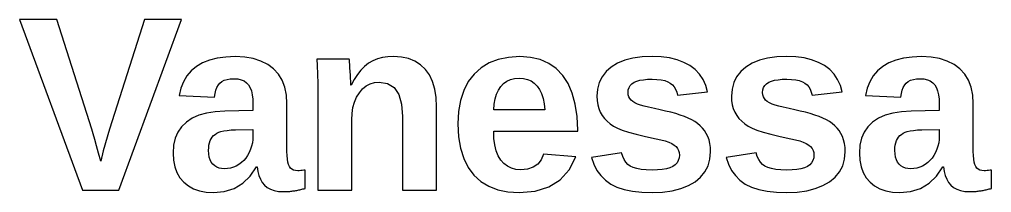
# Model space of a CAD drawing. Header units: metres. Extents: x 18 to 589, y 31 to 387.
# Drawn here: x 392.36 to 435.94, y 233.57 to 241.32 of the extents above; entities that cross this region are included whole.
import ezdxf

# ---------------------------------------------------------------- set-up
doc = ezdxf.new("R2010")
doc.units = ezdxf.units.M

msp = doc.modelspace()

# ---------------------------------------------------------------- linework, layer by layer
for p, q in [((394.027, 241.322), (392.356, 241.322)), ((392.356, 241.322), (395.183, 233.678)), ((395.6, 236.412), (394.027, 241.322)), ((397.96, 241.322), (396.392, 236.412)), ((396.805, 233.678), (399.615, 241.322)), ((399.615, 241.322), (397.96, 241.322)), ((400.568, 239.373), (400.294, 239.214)), ((400.878, 239.497), (400.568, 239.373)), ((401.226, 239.586), (400.878, 239.497)), ((401.611, 239.639), (401.226, 239.586)), ((402.033, 239.656), (401.611, 239.639)), ((402.457, 239.634), (402.033, 239.656)), ((402.841, 239.569), (402.457, 239.634)), ((403.184, 239.459), (402.841, 239.569)), ((403.486, 239.306), (403.184, 239.459)), ((403.747, 239.108), (403.486, 239.306)), ((407.14, 239.548), (405.686, 239.548)), ((405.686, 239.548), (405.692, 239.45)), ((405.692, 239.45), (405.698, 239.347)), ((405.698, 239.347), (405.704, 239.239)), ((407.147, 239.493), (407.14, 239.548)), ((407.154, 239.41), (407.147, 239.493)), ((407.163, 239.3), (407.154, 239.41)), ((407.173, 239.162), (407.163, 239.3)), ((408.008, 239.358), (407.827, 239.222)), ((408.201, 239.467), (408.008, 239.358)), ((408.41, 239.552), (408.201, 239.467)), ((408.632, 239.613), (408.41, 239.552)), ((408.869, 239.65), (408.632, 239.613)), ((409.12, 239.662), (408.869, 239.65)), ((409.476, 239.639), (409.12, 239.662)), ((409.797, 239.57), (409.476, 239.639)), ((410.083, 239.455), (409.797, 239.57)), ((410.335, 239.294), (410.083, 239.455)), ((410.552, 239.087), (410.335, 239.294)), ((413.411, 239.375), (413.05, 239.156)), ((413.82, 239.531), (413.411, 239.375)), ((414.277, 239.625), (413.82, 239.531)), ((414.782, 239.656), (414.277, 239.625)), ((415.264, 239.623), (414.782, 239.656)), ((415.698, 239.522), (415.264, 239.623)), ((416.084, 239.355), (415.698, 239.522)), ((416.423, 239.12), (416.084, 239.355)), ((419.169, 239.361), (418.888, 239.192)), ((419.493, 239.493), (419.169, 239.361)), ((419.861, 239.587), (419.493, 239.493)), ((420.271, 239.643), (419.861, 239.587)), ((420.725, 239.662), (420.271, 239.643)), ((421.127, 239.645), (420.725, 239.662)), ((421.497, 239.597), (421.127, 239.645)), ((421.834, 239.515), (421.497, 239.597)), ((422.138, 239.401), (421.834, 239.515)), ((422.409, 239.255), (422.138, 239.401)), ((422.645, 239.078), (422.409, 239.255)), ((425.204, 239.361), (424.923, 239.192)), ((425.528, 239.493), (425.204, 239.361)), ((425.895, 239.587), (425.528, 239.493)), ((426.306, 239.643), (425.895, 239.587)), ((426.759, 239.662), (426.306, 239.643)), ((427.162, 239.645), (426.759, 239.662)), ((427.531, 239.597), (427.162, 239.645)), ((427.868, 239.515), (427.531, 239.597)), ((428.172, 239.401), (427.868, 239.515)), ((428.444, 239.255), (428.172, 239.401)), ((428.679, 239.078), (428.444, 239.255)), ((431.334, 239.373), (431.06, 239.214)), ((431.645, 239.497), (431.334, 239.373)), ((431.992, 239.586), (431.645, 239.497)), ((432.377, 239.639), (431.992, 239.586)), ((432.799, 239.656), (432.377, 239.639)), ((433.224, 239.634), (432.799, 239.656)), ((433.607, 239.569), (433.224, 239.634)), ((433.95, 239.459), (433.607, 239.569)), ((434.252, 239.306), (433.95, 239.459)), ((434.514, 239.108), (434.252, 239.306)), ((400.059, 239.021), (399.863, 238.794)), ((400.294, 239.214), (400.059, 239.021)), ((403.964, 238.871), (403.747, 239.108)), ((404.132, 238.596), (403.964, 238.871)), ((405.704, 239.239), (405.71, 239.126)), ((405.71, 239.126), (405.716, 239.008)), ((405.716, 239.008), (405.72, 238.881)), ((405.72, 238.881), (405.724, 238.74)), ((407.183, 238.997), (407.173, 239.162)), ((407.193, 238.829), (407.183, 238.997)), ((407.2, 238.684), (407.193, 238.829)), ((407.504, 238.861), (407.362, 238.636)), ((407.66, 239.056), (407.504, 238.861)), ((407.827, 239.222), (407.66, 239.056)), ((410.732, 238.835), (410.552, 239.087)), ((410.871, 238.542), (410.732, 238.835)), ((412.737, 238.875), (412.477, 238.536)), ((413.05, 239.156), (412.737, 238.875)), ((416.714, 238.818), (416.423, 239.12)), ((416.954, 238.452), (416.714, 238.818)), ((418.655, 238.99), (418.473, 238.758)), ((418.888, 239.192), (418.655, 238.99)), ((422.842, 238.871), (422.645, 239.078)), ((423.001, 238.636), (422.842, 238.871)), ((424.689, 238.99), (424.508, 238.758)), ((424.923, 239.192), (424.689, 238.99)), ((428.877, 238.871), (428.679, 239.078)), ((429.036, 238.636), (428.877, 238.871)), ((430.825, 239.021), (430.629, 238.794)), ((431.06, 239.214), (430.825, 239.021)), ((434.73, 238.871), (434.514, 239.108)), ((434.899, 238.596), (434.73, 238.871)), ((399.706, 238.534), (399.588, 238.241)), ((399.863, 238.794), (399.706, 238.534)), ((401.212, 238.282), (401.273, 238.389)), ((401.273, 238.389), (401.346, 238.476)), ((401.346, 238.476), (401.435, 238.546)), ((401.435, 238.546), (401.541, 238.6)), ((401.541, 238.6), (401.665, 238.638)), ((401.665, 238.638), (401.807, 238.661)), ((401.807, 238.661), (401.968, 238.669)), ((401.968, 238.669), (402.14, 238.658)), ((402.14, 238.658), (402.291, 238.624)), ((402.291, 238.624), (402.423, 238.568)), ((402.423, 238.568), (402.534, 238.49)), ((402.534, 238.49), (402.624, 238.39)), ((402.624, 238.39), (402.696, 238.266)), ((404.253, 238.285), (404.132, 238.596)), ((405.724, 238.74), (405.727, 238.585)), ((405.727, 238.585), (405.729, 238.417)), ((405.729, 238.417), (405.729, 238.235)), ((407.206, 238.561), (407.2, 238.684)), ((407.209, 238.46), (407.206, 238.561)), ((407.21, 238.381), (407.209, 238.46)), ((407.232, 238.381), (407.21, 238.381)), ((407.362, 238.636), (407.232, 238.381)), ((407.898, 238.346), (408.077, 238.441)), ((408.077, 238.441), (408.272, 238.498)), ((408.272, 238.498), (408.485, 238.517)), ((408.485, 238.517), (408.862, 238.455)), ((408.862, 238.455), (409.155, 238.27)), ((410.971, 238.205), (410.871, 238.542)), ((412.477, 238.536), (412.275, 238.143)), ((413.933, 238.322), (414.059, 238.457)), ((414.059, 238.457), (414.205, 238.561)), ((414.205, 238.561), (414.37, 238.636)), ((414.37, 238.636), (414.556, 238.681)), ((414.556, 238.681), (414.76, 238.696)), ((414.76, 238.696), (414.954, 238.682)), ((414.954, 238.682), (415.131, 238.639)), ((415.131, 238.639), (415.292, 238.568)), ((415.292, 238.568), (415.436, 238.469)), ((415.436, 238.469), (415.563, 238.341)), ((417.141, 238.023), (416.954, 238.452)), ((418.344, 238.496), (418.266, 238.204)), ((418.473, 238.758), (418.344, 238.496)), ((419.737, 238.368), (419.813, 238.446)), ((419.813, 238.446), (419.911, 238.509)), ((419.911, 238.509), (420.03, 238.559)), ((420.03, 238.559), (420.171, 238.597)), ((420.171, 238.597), (420.334, 238.625)), ((420.334, 238.625), (420.518, 238.642)), ((420.518, 238.642), (420.725, 238.647)), ((420.725, 238.647), (420.934, 238.64)), ((420.934, 238.64), (421.12, 238.619)), ((421.12, 238.619), (421.281, 238.584)), ((421.281, 238.584), (421.419, 238.534)), ((421.419, 238.534), (421.533, 238.471)), ((421.533, 238.471), (421.627, 238.393)), ((421.627, 238.393), (421.706, 238.301)), ((423.122, 238.371), (423.001, 238.636)), ((424.378, 238.496), (424.3, 238.204)), ((424.508, 238.758), (424.378, 238.496)), ((425.772, 238.368), (425.848, 238.446)), ((425.848, 238.446), (425.945, 238.509)), ((425.945, 238.509), (426.065, 238.559)), ((426.065, 238.559), (426.206, 238.597)), ((426.206, 238.597), (426.369, 238.625)), ((426.369, 238.625), (426.553, 238.642)), ((426.553, 238.642), (426.759, 238.647)), ((426.759, 238.647), (426.969, 238.64)), ((426.969, 238.64), (427.154, 238.619)), ((427.154, 238.619), (427.316, 238.584)), ((427.316, 238.584), (427.454, 238.534)), ((427.454, 238.534), (427.567, 238.471)), ((427.567, 238.471), (427.662, 238.393)), ((427.662, 238.393), (427.741, 238.301)), ((429.156, 238.371), (429.036, 238.636)), ((430.472, 238.534), (430.355, 238.241)), ((430.629, 238.794), (430.472, 238.534)), ((431.978, 238.282), (432.04, 238.389)), ((432.04, 238.389), (432.113, 238.476)), ((432.113, 238.476), (432.201, 238.546)), ((432.201, 238.546), (432.307, 238.6)), ((432.307, 238.6), (432.432, 238.638)), ((432.432, 238.638), (432.574, 238.661)), ((432.574, 238.661), (432.734, 238.669)), ((432.734, 238.669), (432.906, 238.658)), ((432.906, 238.658), (433.058, 238.624)), ((433.058, 238.624), (433.189, 238.568)), ((433.189, 238.568), (433.3, 238.49)), ((433.3, 238.49), (433.391, 238.39)), ((433.391, 238.39), (433.463, 238.266)), ((435.019, 238.285), (434.899, 238.596)), ((399.588, 238.241), (399.51, 237.915)), ((401.1, 237.839), (401.125, 238.007)), ((401.125, 238.007), (401.163, 238.154)), ((401.163, 238.154), (401.212, 238.282)), ((402.696, 238.266), (402.753, 238.119)), ((402.753, 238.119), (402.793, 237.948)), ((402.793, 237.948), (402.817, 237.753)), ((404.325, 237.937), (404.253, 238.285)), ((405.729, 238.235), (405.729, 233.678)), ((407.471, 237.842), (407.593, 238.042)), ((407.593, 238.042), (407.737, 238.213)), ((407.737, 238.213), (407.898, 238.346)), ((409.155, 238.27), (409.365, 237.96)), ((409.365, 237.96), (409.49, 237.528)), ((411.031, 237.826), (410.971, 238.205)), ((412.275, 238.143), (412.131, 237.696)), ((413.684, 237.765), (413.745, 237.975)), ((413.745, 237.975), (413.828, 238.16)), ((413.828, 238.16), (413.933, 238.322)), ((415.563, 238.341), (415.673, 238.184)), ((415.673, 238.184), (415.761, 238)), ((415.761, 238), (415.83, 237.786)), ((417.274, 237.532), (417.141, 238.023)), ((418.266, 238.204), (418.24, 237.882)), ((419.64, 238.045), (419.65, 238.168)), ((419.648, 237.947), (419.64, 238.045)), ((419.673, 237.858), (419.648, 237.947)), ((419.65, 238.168), (419.683, 238.276)), ((419.683, 238.276), (419.737, 238.368)), ((421.706, 238.301), (421.771, 238.194)), ((421.771, 238.194), (421.819, 238.073)), ((421.819, 238.073), (421.853, 237.937)), ((421.853, 237.937), (423.204, 238.078)), ((423.204, 238.078), (423.122, 238.371)), ((424.3, 238.204), (424.274, 237.882)), ((425.674, 238.045), (425.685, 238.168)), ((425.683, 237.947), (425.674, 238.045)), ((425.708, 237.858), (425.683, 237.947)), ((425.685, 238.168), (425.718, 238.276)), ((425.718, 238.276), (425.772, 238.368)), ((427.741, 238.301), (427.805, 238.194)), ((427.805, 238.194), (427.854, 238.073)), ((427.854, 238.073), (427.888, 237.937)), ((427.888, 237.937), (429.238, 238.078)), ((429.238, 238.078), (429.156, 238.371)), ((430.355, 238.241), (430.277, 237.915)), ((431.866, 237.839), (431.892, 238.007)), ((431.892, 238.007), (431.929, 238.154)), ((431.929, 238.154), (431.978, 238.282)), ((433.463, 238.266), (433.519, 238.119)), ((433.519, 238.119), (433.559, 237.948)), ((433.559, 237.948), (433.583, 237.753)), ((435.092, 237.937), (435.019, 238.285)), ((399.51, 237.915), (401.1, 237.839)), ((402.817, 237.753), (402.825, 237.535)), ((402.825, 237.535), (402.825, 237.237)), ((404.349, 237.551), (404.325, 237.937)), ((404.349, 235.414), (404.349, 237.551)), ((407.308, 237.376), (407.376, 237.62)), ((407.376, 237.62), (407.471, 237.842)), ((409.49, 237.528), (409.532, 236.971)), ((411.051, 237.405), (411.031, 237.826)), ((412.131, 237.696), (412.044, 237.195)), ((413.627, 237.275), (413.644, 237.532)), ((413.644, 237.532), (413.684, 237.765)), ((415.83, 237.786), (415.878, 237.545)), ((415.878, 237.545), (415.905, 237.275)), ((417.354, 236.979), (417.274, 237.532)), ((418.24, 237.882), (418.249, 237.685)), ((418.249, 237.685), (418.278, 237.5)), ((419.715, 237.777), (419.673, 237.858)), ((419.773, 237.705), (419.715, 237.777)), ((419.848, 237.641), (419.773, 237.705)), ((419.943, 237.583), (419.848, 237.641)), ((420.061, 237.53), (419.943, 237.583)), ((420.202, 237.48), (420.061, 237.53)), ((424.274, 237.882), (424.284, 237.685)), ((424.284, 237.685), (424.312, 237.5)), ((425.749, 237.777), (425.708, 237.858)), ((425.808, 237.705), (425.749, 237.777)), ((425.883, 237.641), (425.808, 237.705)), ((425.978, 237.583), (425.883, 237.641)), ((426.096, 237.53), (425.978, 237.583)), ((426.236, 237.48), (426.096, 237.53)), ((430.277, 237.915), (431.866, 237.839)), ((433.583, 237.753), (433.591, 237.535)), ((433.591, 237.535), (433.591, 237.237)), ((435.116, 237.551), (435.092, 237.937)), ((435.116, 235.414), (435.116, 237.551)), ((400.744, 237.132), (400.399, 237.034)), ((401.131, 237.192), (400.744, 237.132)), ((401.561, 237.215), (401.131, 237.192)), ((402.825, 237.237), (401.561, 237.215)), ((407.254, 236.824), (407.267, 237.111)), ((407.267, 237.111), (407.308, 237.376)), ((411.051, 233.678), (411.051, 237.405)), ((412.044, 237.195), (412.015, 236.64)), ((415.905, 237.275), (413.627, 237.275)), ((418.278, 237.5), (418.325, 237.328)), ((418.325, 237.328), (418.391, 237.169)), ((418.391, 237.169), (418.476, 237.022)), ((420.365, 237.435), (420.202, 237.48)), ((420.551, 237.394), (420.365, 237.435)), ((420.82, 237.337), (420.551, 237.394)), ((421.077, 237.28), (420.82, 237.337)), ((421.322, 237.222), (421.077, 237.28)), ((421.554, 237.163), (421.322, 237.222)), ((421.774, 237.104), (421.554, 237.163)), ((421.98, 237.042), (421.774, 237.104)), ((424.312, 237.5), (424.359, 237.328)), ((424.359, 237.328), (424.426, 237.169)), ((424.426, 237.169), (424.51, 237.022)), ((426.4, 237.435), (426.236, 237.48)), ((426.586, 237.394), (426.4, 237.435)), ((426.855, 237.337), (426.586, 237.394)), ((427.112, 237.28), (426.855, 237.337)), ((427.357, 237.222), (427.112, 237.28)), ((427.589, 237.163), (427.357, 237.222)), ((427.809, 237.104), (427.589, 237.163)), ((428.014, 237.042), (427.809, 237.104)), ((431.51, 237.132), (431.166, 237.034)), ((431.897, 237.192), (431.51, 237.132)), ((432.327, 237.215), (431.897, 237.192)), ((433.591, 237.237), (432.327, 237.215)), ((399.838, 236.727), (399.624, 236.518)), ((400.097, 236.899), (399.838, 236.727)), ((400.399, 237.034), (400.097, 236.899)), ((407.254, 233.678), (407.254, 236.824)), ((409.532, 236.971), (409.532, 233.678)), ((412.015, 236.64), (412.044, 236.068)), ((417.381, 236.363), (417.354, 236.979)), ((418.476, 237.022), (418.579, 236.888)), ((418.579, 236.888), (418.699, 236.763)), ((418.699, 236.763), (418.836, 236.649)), ((418.836, 236.649), (418.991, 236.546)), ((422.168, 236.975), (421.98, 237.042)), ((422.339, 236.904), (422.168, 236.975)), ((422.494, 236.829), (422.339, 236.904)), ((422.631, 236.749), (422.494, 236.829)), ((422.755, 236.661), (422.631, 236.749)), ((422.869, 236.565), (422.755, 236.661)), ((424.51, 237.022), (424.613, 236.888)), ((424.613, 236.888), (424.734, 236.763)), ((424.734, 236.763), (424.871, 236.649)), ((424.871, 236.649), (425.025, 236.546)), ((428.203, 236.975), (428.014, 237.042)), ((428.374, 236.904), (428.203, 236.975)), ((428.529, 236.829), (428.374, 236.904)), ((428.666, 236.749), (428.529, 236.829)), ((428.79, 236.661), (428.666, 236.749)), ((428.904, 236.565), (428.79, 236.661)), ((430.605, 236.727), (430.391, 236.518)), ((430.864, 236.899), (430.605, 236.727)), ((431.166, 237.034), (430.864, 236.899)), ((395.663, 236.202), (395.6, 236.412)), ((395.735, 235.952), (395.663, 236.202)), ((396.392, 236.412), (396.116, 235.436)), ((399.458, 236.275), (399.339, 235.998)), ((399.624, 236.518), (399.458, 236.275)), ((401.129, 236.176), (401.205, 236.226)), ((401.205, 236.226), (401.29, 236.268)), ((401.29, 236.268), (401.391, 236.303)), ((401.391, 236.303), (401.517, 236.333)), ((401.517, 236.333), (401.668, 236.356)), ((401.668, 236.356), (401.843, 236.373)), ((401.843, 236.373), (402.044, 236.385)), ((402.044, 236.385), (402.825, 236.396)), ((402.825, 236.396), (402.825, 236.098)), ((413.629, 235.994), (413.616, 236.32)), ((413.616, 236.32), (417.381, 236.32)), ((417.381, 236.32), (417.381, 236.363)), ((418.991, 236.546), (419.162, 236.453)), ((419.162, 236.453), (419.376, 236.364)), ((419.376, 236.364), (419.657, 236.271)), ((419.657, 236.271), (420.005, 236.177)), ((422.972, 236.459), (422.869, 236.565)), ((423.065, 236.344), (422.972, 236.459)), ((423.147, 236.22), (423.065, 236.344)), ((423.216, 236.083), (423.147, 236.22)), ((425.025, 236.546), (425.197, 236.453)), ((425.197, 236.453), (425.41, 236.364)), ((425.41, 236.364), (425.692, 236.271)), ((425.692, 236.271), (426.04, 236.177)), ((429.007, 236.459), (428.904, 236.565)), ((429.099, 236.344), (429.007, 236.459)), ((429.181, 236.22), (429.099, 236.344)), ((429.251, 236.083), (429.181, 236.22)), ((430.225, 236.275), (430.106, 235.998)), ((430.391, 236.518), (430.225, 236.275)), ((431.895, 236.176), (431.971, 236.226)), ((431.971, 236.226), (432.056, 236.268)), ((432.056, 236.268), (432.157, 236.303)), ((432.157, 236.303), (432.283, 236.333)), ((432.283, 236.333), (432.434, 236.356)), ((432.434, 236.356), (432.61, 236.373)), ((432.61, 236.373), (432.81, 236.385)), ((432.81, 236.385), (433.591, 236.396)), ((433.591, 236.396), (433.591, 236.098)), ((395.815, 235.664), (395.735, 235.952)), ((399.339, 235.998), (399.268, 235.685)), ((400.852, 235.697), (400.876, 235.801)), ((400.876, 235.801), (400.908, 235.895)), ((400.908, 235.895), (400.95, 235.978)), ((400.95, 235.978), (401.001, 236.052)), ((401.001, 236.052), (401.061, 236.118)), ((401.061, 236.118), (401.129, 236.176)), ((402.798, 235.796), (402.764, 235.65)), ((402.818, 235.945), (402.798, 235.796)), ((402.825, 236.098), (402.818, 235.945)), ((412.044, 236.068), (412.129, 235.553)), ((413.667, 235.702), (413.629, 235.994)), ((420.005, 236.177), (420.421, 236.079)), ((420.421, 236.079), (420.904, 235.978)), ((420.904, 235.978), (421.116, 235.931)), ((421.116, 235.931), (421.302, 235.879)), ((421.302, 235.879), (421.462, 235.823)), ((421.462, 235.823), (421.596, 235.763)), ((421.596, 235.763), (421.704, 235.699)), ((423.27, 235.932), (423.216, 236.083)), ((423.309, 235.767), (423.27, 235.932)), ((423.332, 235.587), (423.309, 235.767)), ((426.04, 236.177), (426.455, 236.079)), ((426.455, 236.079), (426.938, 235.978)), ((426.938, 235.978), (427.151, 235.931)), ((427.151, 235.931), (427.337, 235.879)), ((427.337, 235.879), (427.497, 235.823)), ((427.497, 235.823), (427.631, 235.763)), ((427.631, 235.763), (427.738, 235.699)), ((429.305, 235.932), (429.251, 236.083)), ((429.343, 235.767), (429.305, 235.932)), ((429.366, 235.587), (429.343, 235.767)), ((430.106, 235.998), (430.035, 235.685)), ((431.619, 235.697), (431.642, 235.801)), ((431.642, 235.801), (431.675, 235.895)), ((431.675, 235.895), (431.717, 235.978)), ((431.717, 235.978), (431.768, 236.052)), ((431.768, 236.052), (431.827, 236.118)), ((431.827, 236.118), (431.895, 236.176)), ((433.564, 235.796), (433.531, 235.65)), ((433.585, 235.945), (433.564, 235.796)), ((433.591, 236.098), (433.585, 235.945)), ((395.904, 235.336), (395.815, 235.664)), ((396.002, 234.969), (395.904, 235.336)), ((396.116, 235.436), (396.002, 234.969)), ((399.268, 235.685), (399.244, 235.338)), ((399.244, 235.338), (399.263, 235.017)), ((400.834, 235.457), (400.839, 235.582)), ((400.842, 235.299), (400.834, 235.457)), ((400.839, 235.582), (400.852, 235.697)), ((402.657, 235.368), (402.584, 235.236)), ((402.717, 235.507), (402.657, 235.368)), ((402.764, 235.65), (402.717, 235.507)), ((404.354, 235.229), (404.349, 235.414)), ((412.129, 235.553), (412.271, 235.096)), ((413.73, 235.443), (413.667, 235.702)), ((413.819, 235.218), (413.73, 235.443)), ((419.347, 235.343), (418.007, 235.143)), ((419.399, 235.186), (419.347, 235.343)), ((421.704, 235.699), (421.789, 235.628)), ((421.789, 235.628), (421.855, 235.548)), ((421.855, 235.548), (421.902, 235.458)), ((421.902, 235.458), (421.93, 235.359)), ((421.93, 235.359), (421.94, 235.251)), ((423.312, 235.066), (423.339, 235.392)), ((423.339, 235.392), (423.332, 235.587)), ((425.381, 235.343), (424.041, 235.143)), ((425.433, 235.186), (425.381, 235.343)), ((427.738, 235.699), (427.823, 235.628)), ((427.823, 235.628), (427.889, 235.548)), ((427.889, 235.548), (427.937, 235.458)), ((427.937, 235.458), (427.965, 235.359)), ((427.965, 235.359), (427.974, 235.251)), ((429.346, 235.066), (429.374, 235.392)), ((429.374, 235.392), (429.366, 235.587)), ((430.035, 235.685), (430.011, 235.338)), ((430.011, 235.338), (430.03, 235.017)), ((431.6, 235.457), (431.605, 235.582)), ((431.608, 235.299), (431.6, 235.457)), ((431.605, 235.582), (431.619, 235.697)), ((433.423, 235.368), (433.351, 235.236)), ((433.484, 235.507), (433.423, 235.368)), ((433.531, 235.65), (433.484, 235.507)), ((435.12, 235.229), (435.116, 235.414)), ((399.263, 235.017), (399.321, 234.726)), ((400.865, 235.158), (400.842, 235.299)), ((400.903, 235.033), (400.865, 235.158)), ((400.957, 234.926), (400.903, 235.033)), ((401.026, 234.836), (400.957, 234.926)), ((402.306, 234.912), (402.193, 234.828)), ((402.409, 235.008), (402.306, 234.912)), ((402.502, 235.116), (402.409, 235.008)), ((402.584, 235.236), (402.502, 235.116)), ((404.367, 235.068), (404.354, 235.229)), ((404.389, 234.932), (404.367, 235.068)), ((404.42, 234.82), (404.389, 234.932)), ((412.271, 235.096), (412.47, 234.696)), ((413.933, 235.026), (413.819, 235.218)), ((414.071, 234.869), (413.933, 235.026)), ((415.748, 235.037), (415.592, 234.841)), ((415.856, 235.289), (415.748, 235.037)), ((417.294, 235.164), (415.856, 235.289)), ((416.993, 234.59), (417.294, 235.164)), ((418.007, 235.143), (418.109, 234.836)), ((419.464, 235.048), (419.399, 235.186)), ((419.543, 234.93), (419.464, 235.048)), ((419.635, 234.831), (419.543, 234.93)), ((421.834, 234.901), (421.752, 234.814)), ((421.893, 235.003), (421.834, 234.901)), ((421.928, 235.12), (421.893, 235.003)), ((421.94, 235.251), (421.928, 235.12)), ((423.228, 234.77), (423.312, 235.066)), ((424.041, 235.143), (424.143, 234.836)), ((425.499, 235.048), (425.433, 235.186)), ((425.577, 234.93), (425.499, 235.048)), ((425.669, 234.831), (425.577, 234.93)), ((427.869, 234.901), (427.787, 234.814)), ((427.928, 235.003), (427.869, 234.901)), ((427.963, 235.12), (427.928, 235.003)), ((427.974, 235.251), (427.963, 235.12)), ((429.262, 234.77), (429.346, 235.066)), ((430.03, 235.017), (430.087, 234.726)), ((431.631, 235.158), (431.608, 235.299)), ((431.67, 235.033), (431.631, 235.158)), ((431.724, 234.926), (431.67, 235.033)), ((431.793, 234.836), (431.724, 234.926)), ((433.072, 234.912), (432.959, 234.828)), ((433.175, 235.008), (433.072, 234.912)), ((433.268, 235.116), (433.175, 235.008)), ((433.351, 235.236), (433.268, 235.116)), ((435.133, 235.068), (435.12, 235.229)), ((435.156, 234.932), (435.133, 235.068)), ((435.187, 234.82), (435.156, 234.932)), ((399.321, 234.726), (399.416, 234.465)), ((399.416, 234.465), (399.55, 234.234)), ((401.109, 234.763), (401.026, 234.836)), ((401.201, 234.706), (401.109, 234.763)), ((401.303, 234.665), (401.201, 234.706)), ((401.416, 234.641), (401.303, 234.665)), ((401.539, 234.633), (401.416, 234.641)), ((401.68, 234.641), (401.539, 234.633)), ((401.816, 234.664), (401.68, 234.641)), ((401.946, 234.703), (401.816, 234.664)), ((402.072, 234.758), (401.946, 234.703)), ((402.193, 234.828), (402.072, 234.758)), ((402.7, 234.309), (402.982, 234.725)), ((402.982, 234.725), (403.015, 234.725)), ((403.015, 234.725), (403.045, 234.516)), ((403.045, 234.516), (403.093, 234.329)), ((404.46, 234.733), (404.42, 234.82)), ((404.511, 234.666), (404.46, 234.733)), ((404.573, 234.613), (404.511, 234.666)), ((404.648, 234.576), (404.573, 234.613)), ((404.734, 234.553), (404.648, 234.576)), ((404.832, 234.546), (404.734, 234.553)), ((404.901, 234.547), (404.832, 234.546)), ((404.969, 234.551), (404.901, 234.547)), ((405.036, 234.558), (404.969, 234.551)), ((405.103, 234.567), (405.036, 234.558)), ((405.168, 234.579), (405.103, 234.567)), ((405.168, 233.754), (405.168, 234.579)), ((412.47, 234.696), (412.726, 234.353)), ((414.23, 234.747), (414.071, 234.869)), ((414.411, 234.659), (414.23, 234.747)), ((414.613, 234.607), (414.411, 234.659)), ((414.836, 234.589), (414.613, 234.607)), ((415.136, 234.617), (414.836, 234.589)), ((415.388, 234.701), (415.136, 234.617)), ((415.592, 234.841), (415.388, 234.701)), ((416.589, 234.144), (416.993, 234.59)), ((418.109, 234.836), (418.245, 234.564)), ((418.245, 234.564), (418.416, 234.326)), ((419.74, 234.752), (419.635, 234.831)), ((419.868, 234.69), (419.74, 234.752)), ((420.03, 234.641), (419.868, 234.69)), ((420.225, 234.606), (420.03, 234.641)), ((420.453, 234.585), (420.225, 234.606)), ((420.714, 234.579), (420.453, 234.585)), ((420.956, 234.585), (420.714, 234.579)), ((421.17, 234.605), (420.956, 234.585)), ((421.357, 234.637), (421.17, 234.605)), ((421.516, 234.683), (421.357, 234.637)), ((421.647, 234.741), (421.516, 234.683)), ((421.752, 234.814), (421.647, 234.741)), ((422.893, 234.264), (423.088, 234.502)), ((423.088, 234.502), (423.228, 234.77)), ((424.143, 234.836), (424.28, 234.564)), ((424.28, 234.564), (424.45, 234.326)), ((425.774, 234.752), (425.669, 234.831)), ((425.903, 234.69), (425.774, 234.752)), ((426.064, 234.641), (425.903, 234.69)), ((426.259, 234.606), (426.064, 234.641)), ((426.487, 234.585), (426.259, 234.606)), ((426.748, 234.579), (426.487, 234.585)), ((426.991, 234.585), (426.748, 234.579)), ((427.205, 234.605), (426.991, 234.585)), ((427.392, 234.637), (427.205, 234.605)), ((427.55, 234.683), (427.392, 234.637)), ((427.681, 234.741), (427.55, 234.683)), ((427.787, 234.814), (427.681, 234.741)), ((428.928, 234.264), (429.123, 234.502)), ((429.123, 234.502), (429.262, 234.77)), ((430.087, 234.726), (430.183, 234.465)), ((430.183, 234.465), (430.316, 234.234)), ((431.875, 234.763), (431.793, 234.836)), ((431.967, 234.706), (431.875, 234.763)), ((432.07, 234.665), (431.967, 234.706)), ((432.183, 234.641), (432.07, 234.665)), ((432.306, 234.633), (432.183, 234.641)), ((432.446, 234.641), (432.306, 234.633)), ((432.582, 234.664), (432.446, 234.641)), ((432.713, 234.703), (432.582, 234.664)), ((432.839, 234.758), (432.713, 234.703)), ((432.959, 234.828), (432.839, 234.758)), ((433.467, 234.309), (433.749, 234.725)), ((433.749, 234.725), (433.781, 234.725)), ((433.781, 234.725), (433.812, 234.516)), ((433.812, 234.516), (433.86, 234.329)), ((435.227, 234.733), (435.187, 234.82)), ((435.277, 234.666), (435.227, 234.733)), ((435.34, 234.613), (435.277, 234.666)), ((435.414, 234.576), (435.34, 234.613)), ((435.5, 234.553), (435.414, 234.576)), ((435.599, 234.546), (435.5, 234.553)), ((435.668, 234.547), (435.599, 234.546)), ((435.736, 234.551), (435.668, 234.547)), ((435.803, 234.558), (435.736, 234.551)), ((435.869, 234.567), (435.803, 234.558)), ((435.935, 234.579), (435.869, 234.567)), ((435.935, 233.754), (435.935, 234.579)), ((399.55, 234.234), (399.722, 234.033)), ((399.722, 234.033), (399.928, 233.866)), ((402.366, 233.985), (402.7, 234.309)), ((403.093, 234.329), (403.159, 234.163)), ((403.159, 234.163), (403.242, 234.018)), ((412.726, 234.353), (413.035, 234.071)), ((413.035, 234.071), (413.393, 233.852)), ((416.082, 233.825), (416.589, 234.144)), ((418.416, 234.326), (418.621, 234.122)), ((418.621, 234.122), (418.861, 233.952)), ((422.342, 233.88), (422.642, 234.055)), ((422.642, 234.055), (422.893, 234.264)), ((424.45, 234.326), (424.656, 234.122)), ((424.656, 234.122), (424.896, 233.952)), ((428.377, 233.88), (428.677, 234.055)), ((428.677, 234.055), (428.928, 234.264)), ((430.316, 234.234), (430.488, 234.033)), ((430.488, 234.033), (430.694, 233.866)), ((433.132, 233.985), (433.467, 234.309)), ((433.86, 234.329), (433.925, 234.163)), ((433.925, 234.163), (434.009, 234.018)), ((395.183, 233.678), (396.805, 233.678)), ((399.928, 233.866), (400.164, 233.736)), ((400.164, 233.736), (400.429, 233.644)), ((400.429, 233.644), (400.725, 233.588)), ((400.725, 233.588), (401.051, 233.57)), ((401.051, 233.57), (401.541, 233.616)), ((401.541, 233.616), (401.98, 233.754)), ((401.98, 233.754), (402.366, 233.985)), ((403.242, 234.018), (403.343, 233.895)), ((403.343, 233.895), (403.465, 233.793)), ((403.465, 233.793), (403.61, 233.714)), ((403.61, 233.714), (403.78, 233.658)), ((403.78, 233.658), (403.974, 233.624)), ((403.974, 233.624), (404.192, 233.613)), ((404.192, 233.613), (404.255, 233.613)), ((404.255, 233.613), (404.316, 233.615)), ((404.316, 233.615), (404.373, 233.617)), ((404.373, 233.617), (404.426, 233.62)), ((404.426, 233.62), (404.477, 233.624)), ((404.477, 233.624), (404.525, 233.628)), ((404.525, 233.628), (404.572, 233.633)), ((404.572, 233.633), (404.618, 233.639)), ((404.618, 233.639), (404.663, 233.645)), ((404.663, 233.645), (404.707, 233.651)), ((404.707, 233.651), (404.751, 233.658)), ((404.751, 233.658), (404.794, 233.666)), ((404.794, 233.666), (404.837, 233.674)), ((404.837, 233.674), (404.881, 233.684)), ((404.881, 233.684), (404.924, 233.694)), ((404.924, 233.694), (404.969, 233.705)), ((404.969, 233.705), (405.015, 233.717)), ((405.015, 233.717), (405.064, 233.729)), ((405.064, 233.729), (405.115, 233.741)), ((405.115, 233.741), (405.168, 233.754)), ((405.729, 233.678), (407.254, 233.678)), ((409.532, 233.678), (411.051, 233.678)), ((413.393, 233.852), (413.8, 233.695)), ((413.8, 233.695), (414.256, 233.601)), ((414.256, 233.601), (414.76, 233.57)), ((414.76, 233.57), (415.473, 233.633)), ((415.473, 233.633), (416.082, 233.825)), ((418.861, 233.952), (419.141, 233.814)), ((419.141, 233.814), (419.466, 233.707)), ((419.466, 233.707), (419.837, 233.631)), ((419.837, 233.631), (420.253, 233.585)), ((420.253, 233.585), (420.714, 233.57)), ((420.714, 233.57), (421.185, 233.589)), ((421.185, 233.589), (421.613, 233.647)), ((421.613, 233.647), (421.999, 233.744)), ((421.999, 233.744), (422.342, 233.88)), ((424.896, 233.952), (425.176, 233.814)), ((425.176, 233.814), (425.501, 233.707)), ((425.501, 233.707), (425.871, 233.631)), ((425.871, 233.631), (426.287, 233.585)), ((426.287, 233.585), (426.748, 233.57)), ((426.748, 233.57), (427.22, 233.589)), ((427.22, 233.589), (427.648, 233.647)), ((427.648, 233.647), (428.034, 233.744)), ((428.034, 233.744), (428.377, 233.88)), ((430.694, 233.866), (430.93, 233.736)), ((430.93, 233.736), (431.196, 233.644)), ((431.196, 233.644), (431.492, 233.588)), ((431.492, 233.588), (431.817, 233.57)), ((431.817, 233.57), (432.308, 233.616)), ((432.308, 233.616), (432.746, 233.754)), ((432.746, 233.754), (433.132, 233.985)), ((434.009, 234.018), (434.109, 233.895)), ((434.109, 233.895), (434.231, 233.793)), ((434.231, 233.793), (434.377, 233.714)), ((434.377, 233.714), (434.547, 233.658)), ((434.547, 233.658), (434.74, 233.624)), ((434.74, 233.624), (434.958, 233.613)), ((434.958, 233.613), (435.022, 233.613)), ((435.022, 233.613), (435.082, 233.615)), ((435.082, 233.615), (435.139, 233.617)), ((435.139, 233.617), (435.193, 233.62)), ((435.193, 233.62), (435.243, 233.624)), ((435.243, 233.624), (435.291, 233.628)), ((435.291, 233.628), (435.339, 233.633)), ((435.339, 233.633), (435.385, 233.639)), ((435.385, 233.639), (435.43, 233.645)), ((435.43, 233.645), (435.474, 233.651)), ((435.474, 233.651), (435.517, 233.658)), ((435.517, 233.658), (435.561, 233.666)), ((435.561, 233.666), (435.604, 233.674)), ((435.604, 233.674), (435.647, 233.684)), ((435.647, 233.684), (435.691, 233.694)), ((435.691, 233.694), (435.735, 233.705)), ((435.735, 233.705), (435.782, 233.717)), ((435.782, 233.717), (435.831, 233.729)), ((435.831, 233.729), (435.882, 233.741)), ((435.882, 233.741), (435.935, 233.754))]:
    msp.add_line(p, q)

doc.saveas('drawing.dxf')
